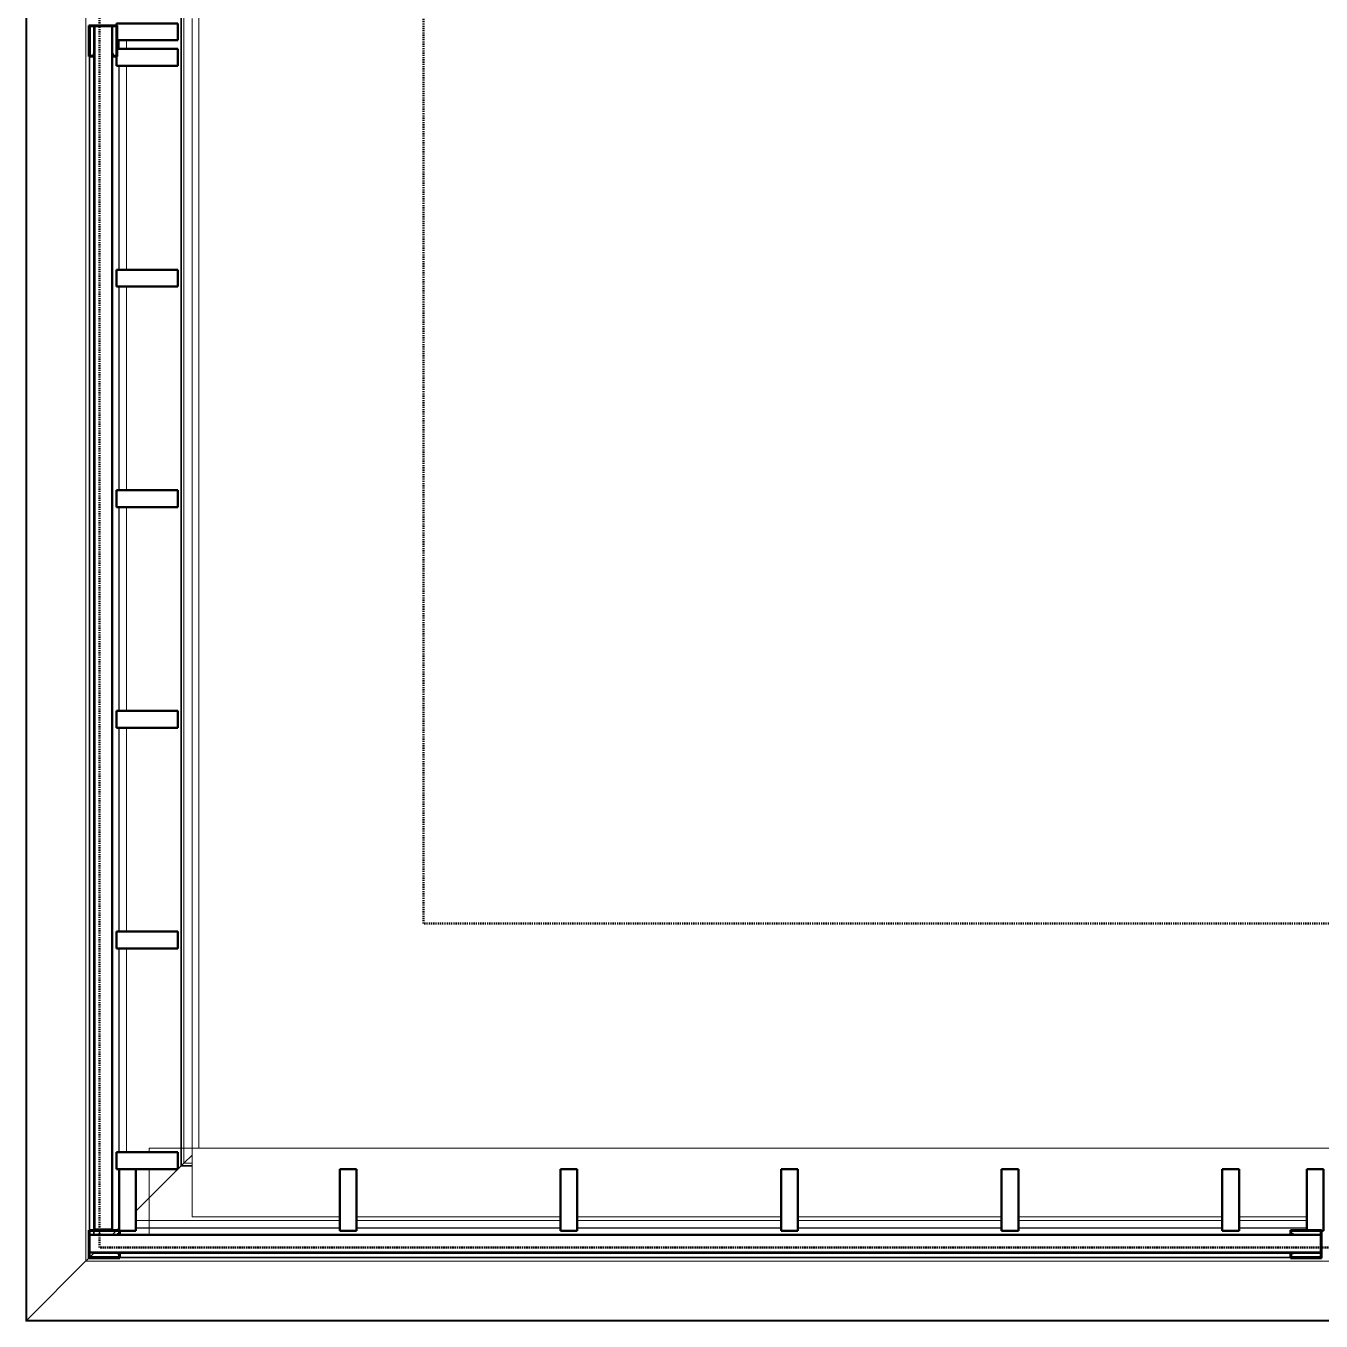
# Model space of a CAD drawing. Header units: inches. Extents: x -4218 to -1830, y 9767 to 12426.
# Drawn here: x -3867.3 to -3751.7, y 9973.6 to 10089.2 of the extents above; entities that cross this region are included whole.
import ezdxf

# ---------------------------------------------------------------- set-up
doc = ezdxf.new("R2010")
doc.units = ezdxf.units.IN
doc.header["$MEASUREMENT"] = 0
doc.linetypes.add('Dash 1_16_', pattern=[0.125, 0.0625, -0.0625])
for name, color, linetype, lineweight in [('A-GLAZ-CWMG', 51, 'Continuous', 9), ('A-GLAZ-CWMG-1', 51, 'Continuous', 50), ('A-WALL-7', 113, 'Continuous', 9), ('A-WALL-8', 113, 'Continuous', 50), ('C-PROP-LINE-1', 91, 'Dash 1_16_', 50)]:
    doc.layers.add(name, color=color, linetype=linetype, lineweight=lineweight)

# ---------------------------------------------------------------- blocks, each defined once
blk = doc.blocks.new('Basic Wall _ EXT - FIBER CEMENT - LARGE - ___-2162461-BACKGROUND - RCP - 3RD FLOOR')
at = {"layer": 'A-WALL-7'}
for p, q in [((-3861.93, 9978.98), (-3861.93, 11995.77)), ((-3861.59, 10089.14), (-3861.59, 10086.51)), ((-3859, 10087.89), (-3859, 10087.11)), ((-3859, 10087.89), (-3859, 10087.11)), ((-3858.97, 10087.11), (-3858.97, 10087.89)), ((-3858.97, 10087.89), (-3858.97, 10087.11)), ((-3861.63, 10086.45), (-3861.63, 9981.75)), ((-3861.63, 10086.45), (-3861.63, 9981.75)), ((-3861.62, 10086.45), (-3861.62, 9981.75)), ((-3861.6, 10086.45), (-3861.6, 9981.75)), ((-3861.6, 10086.45), (-3861.6, 9981.75)), ((-3861.59, 10086.45), (-3861.59, 9981.75)), ((-3859, 10085.61), (-3859, 10067.42)), ((-3859, 10085.61), (-3859, 10067.42)), ((-3858.97, 10067.42), (-3858.97, 10085.61)), ((-3858.97, 10085.61), (-3858.97, 10067.42)), ((-3859, 10065.92), (-3859, 10047.74)), ((-3859, 10065.92), (-3859, 10047.74)), ((-3858.97, 10047.74), (-3858.97, 10065.92)), ((-3858.97, 10065.92), (-3858.97, 10047.74)), ((-3859, 10046.24), (-3859, 10028.06)), ((-3859, 10046.24), (-3859, 10028.06)), ((-3858.97, 10028.06), (-3858.97, 10046.24)), ((-3858.97, 10046.24), (-3858.97, 10028.06)), ((-3859, 10026.56), (-3859, 10008.37)), ((-3859, 10026.56), (-3859, 10008.37)), ((-3858.97, 10008.37), (-3858.97, 10026.56)), ((-3858.97, 10026.56), (-3858.97, 10008.37)), ((-3859, 10006.87), (-3859, 9988.69)), ((-3859, 10006.87), (-3859, 9988.69)), ((-3858.97, 9988.69), (-3858.97, 10006.87)), ((-3858.97, 10006.87), (-3858.97, 9988.69)), ((-3859, 9987.19), (-3859, 9981.91)), ((-3859, 9987.19), (-3859, 9981.91)), ((-3858.97, 9987.19), (-3858.97, 9981.94)), ((-3861.59, 9981.69), (-3861.59, 9981.33)), ((-3859.59, 9981.33), (-3859.22, 9981.7)), ((-3859.34, 9981.57), (-3859.59, 9981.33)), ((-3859.22, 9981.7), (-3859.34, 9981.57)), ((-3859.16, 9981.75), (-3858.97, 9981.94)), ((-3859, 9981.91), (-3859.16, 9981.75)), ((-3861.16, 9979.75), (-3861.59, 9979.32)), ((-3861.59, 9979.32), (-3861.16, 9979.75)), ((-3861.59, 9979.75), (-3861.59, 9979.32)), ((-3861.9, 9979.01), (-3861.88, 9979.04)), ((-3861.9, 9979.01), (-3861.9, 9979.01)), ((-3861.86, 9979.06), (-3861.88, 9979.03)), ((-3861.66, 9979.25), (-3861.74, 9979.17)), ((-3861.74, 9979.17), (-3861.66, 9979.25)), ((-3861.66, 9979.25), (-3861.74, 9979.17)), ((-3861.74, 9979.17), (-3861.66, 9979.25))]:
    blk.add_line(p, q, dxfattribs=at)
at = {"layer": 'A-WALL-7', "flags": 128}
for points in [[(-3861.93, 9978.98), (-3861.93, 9978.98), (-3861.93, 9978.99), (-3861.92, 9979), (-3861.9, 9979.01)], [(-3861.91, 9979), (-3861.92, 9978.99), (-3861.93, 9978.98), (-3861.93, 9978.98)], [(-3861.9, 9979.01), (-3861.9, 9979.02), (-3861.89, 9979.03)], [(-3861.88, 9979.03), (-3861.89, 9979.02), (-3861.9, 9979.02), (-3861.9, 9979.01), (-3861.9, 9979.01)], [(-3861.88, 9979.04), (-3861.86, 9979.06), (-3861.83, 9979.08), (-3861.81, 9979.11), (-3861.78, 9979.13), (-3861.76, 9979.15), (-3861.74, 9979.17)], [(-3861.77, 9979.15), (-3861.78, 9979.13), (-3861.79, 9979.12), (-3861.81, 9979.1), (-3861.83, 9979.09), (-3861.84, 9979.07), (-3861.86, 9979.06)]]:
    blk.add_lwpolyline(points, dxfattribs=at)
blk = doc.blocks.new('Basic Wall _ EXT - FIBER CEMENT - SMALL - ___-2145935-BACKGROUND - RCP - 3RD FLOOR')
at = {"layer": 'A-WALL-7'}
for p, q in [((-3867.29, 10132.69), (-3867.29, 9973.63)), ((-3867.29, 10132.69), (-3867.29, 9973.63)), ((-3867.21, 9973.7), (-3867.21, 10132.69)), ((-3867.21, 10132.69), (-3867.21, 9973.7)), ((-3853.48, 10127.79), (-3853.48, 9989.06)), ((-3853.48, 10127.79), (-3853.48, 9989.06)), ((-3853.4, 10127.79), (-3853.4, 9989.06)), ((-3853.4, 10127.79), (-3853.4, 9989.06)), ((-3853.2, 9989.06), (-3853.2, 10127.79)), ((-3853.2, 10127.79), (-3853.2, 9989.06)), ((-3861.25, 10089.14), (-3861.25, 10086.51)), ((-3861.19, 10089.14), (-3861.19, 10086.7)), ((-3858.3, 10087.89), (-3858.3, 10087.11)), ((-3858.3, 10087.89), (-3858.3, 10087.11)), ((-3861.25, 10086.45), (-3861.25, 9981.75)), ((-3861.19, 10086.46), (-3861.19, 9981.75)), ((-3858.3, 10085.61), (-3858.3, 10067.42)), ((-3858.3, 10085.61), (-3858.3, 10067.42)), ((-3858.3, 10065.92), (-3858.3, 10047.74)), ((-3858.3, 10065.92), (-3858.3, 10047.74)), ((-3858.3, 10046.24), (-3858.3, 10028.06)), ((-3858.3, 10046.24), (-3858.3, 10028.06)), ((-3858.3, 10026.56), (-3858.3, 10008.37)), ((-3858.3, 10026.56), (-3858.3, 10008.37)), ((-3858.3, 10006.87), (-3858.3, 9988.69)), ((-3858.3, 10006.87), (-3858.3, 9988.69)), ((-3853.48, 9989.06), (-3853.48, 9987.44)), ((-3853.48, 9989.06), (-3853.48, 9987.44)), ((-3853.4, 9989.06), (-3853.4, 9987.51)), ((-3853.4, 9989.06), (-3853.4, 9987.51)), ((-3853.2, 9987.72), (-3853.2, 9989.06)), ((-3853.2, 9989.06), (-3853.2, 9987.72)), ((-3852.47, 9988.44), (-3853.2, 9987.72)), ((-3853.2, 9987.72), (-3852.47, 9988.44)), ((-3853.2, 9987.72), (-3852.47, 9988.44)), ((-3852.47, 9988.44), (-3853.2, 9987.72)), ((-3853.48, 9987.44), (-3856.29, 9984.63)), ((-3856.29, 9984.63), (-3853.48, 9987.44)), ((-3853.4, 9987.51), (-3853.48, 9987.44)), ((-3853.48, 9987.44), (-3853.4, 9987.51)), ((-3853.4, 9987.51), (-3853.48, 9987.44)), ((-3853.2, 9987.72), (-3853.4, 9987.51)), ((-3853.4, 9987.51), (-3853.2, 9987.72)), ((-3853.4, 9987.51), (-3853.2, 9987.72)), ((-3853.2, 9987.72), (-3853.4, 9987.51)), ((-3856.29, 9984.63), (-3857.47, 9983.44)), ((-3857.47, 9983.44), (-3856.29, 9984.63)), ((-3861.25, 9981.69), (-3861.25, 9981.33)), ((-3861.19, 9981.69), (-3861.19, 9981.33)), ((-3860.73, 9981.81), (-3860.73, 9981.75)), ((-3860.73, 9981.81), (-3860.73, 9981.75)), ((-3860.73, 9981.81), (-3860.73, 9981.75)), ((-3860.73, 9981.69), (-3860.73, 9981.33)), ((-3860.73, 9981.69), (-3860.73, 9981.33)), ((-3860.73, 9981.69), (-3860.73, 9981.33)), ((-3859.22, 9981.7), (-3859.59, 9981.33)), ((-3859.59, 9981.33), (-3859.22, 9981.7)), ((-3859.29, 9981.62), (-3859.59, 9981.33)), ((-3859.59, 9981.33), (-3859.34, 9981.57)), ((-3859.34, 9981.57), (-3859.28, 9981.64)), ((-3859.28, 9981.64), (-3859.22, 9981.69)), ((-3858.97, 9981.94), (-3859.13, 9981.79)), ((-3859.13, 9981.79), (-3858.97, 9981.94)), ((-3861.25, 9979.66), (-3861.59, 9979.32)), ((-3861.59, 9979.32), (-3861.25, 9979.66)), ((-3861.25, 9979.75), (-3861.25, 9979.66)), ((-3861.19, 9979.73), (-3861.25, 9979.66)), ((-3861.25, 9979.66), (-3861.19, 9979.73)), ((-3861.19, 9979.73), (-3861.25, 9979.66)), ((-3861.25, 9979.66), (-3861.19, 9979.73)), ((-3861.93, 9978.99), (-3867.21, 9973.7)), ((-3867.21, 9973.7), (-3861.93, 9978.99)), ((-3861.66, 9979.25), (-3861.74, 9979.17)), ((-3861.74, 9979.17), (-3861.66, 9979.25)), ((-3867.21, 9973.7), (-3867.29, 9973.63))]:
    blk.add_line(p, q, dxfattribs=at)
blk = doc.blocks.new('Basic Wall _ EXT - FIBER CEMENT - LARGE - ___-2162463-BACKGROUND - RCP - 3RD FLOOR')
at = {"layer": 'A-WALL-7'}
for p, q in [((-3859.22, 9981.7), (-3859.59, 9981.33)), ((-3859.59, 9981.33), (-3859.34, 9981.57)), ((-3859.34, 9981.57), (-3859.22, 9981.7)), ((-3858.97, 9981.94), (-3859.16, 9981.75)), ((-3859.16, 9981.75), (-3859, 9981.91)), ((-3857.47, 9981.94), (-3856.29, 9981.94)), ((-3856.29, 9981.94), (-3857.47, 9981.94)), ((-3856.29, 9981.91), (-3857.47, 9981.91)), ((-3856.29, 9981.91), (-3857.47, 9981.91)), ((-3856.29, 9981.94), (-3851.85, 9981.94)), ((-3851.85, 9981.94), (-3856.29, 9981.94)), ((-3851.85, 9981.91), (-3856.29, 9981.91)), ((-3851.85, 9981.91), (-3856.29, 9981.91)), ((-3851.85, 9981.94), (-3839.29, 9981.94)), ((-3839.29, 9981.94), (-3851.85, 9981.94)), ((-3839.29, 9981.91), (-3851.85, 9981.91)), ((-3839.29, 9981.91), (-3851.85, 9981.91)), ((-3837.79, 9981.94), (-3819.61, 9981.94)), ((-3819.61, 9981.94), (-3837.79, 9981.94)), ((-3819.61, 9981.91), (-3837.79, 9981.91)), ((-3819.61, 9981.91), (-3837.79, 9981.91)), ((-3818.11, 9981.94), (-3799.92, 9981.94)), ((-3799.92, 9981.94), (-3818.11, 9981.94)), ((-3799.92, 9981.91), (-3818.11, 9981.91)), ((-3799.92, 9981.91), (-3818.11, 9981.91)), ((-3798.42, 9981.94), (-3780.24, 9981.94)), ((-3780.24, 9981.94), (-3798.42, 9981.94)), ((-3780.24, 9981.91), (-3798.42, 9981.91)), ((-3780.24, 9981.91), (-3798.42, 9981.91)), ((-3778.71, 9981.94), (-3760.56, 9981.94)), ((-3760.56, 9981.94), (-3778.71, 9981.94)), ((-3760.56, 9981.91), (-3778.71, 9981.91)), ((-3760.56, 9981.91), (-3778.71, 9981.91)), ((-3759.06, 9981.94), (-3753.02, 9981.94)), ((-3753.02, 9981.94), (-3759.06, 9981.94)), ((-3753.02, 9981.91), (-3759.06, 9981.91)), ((-3753.02, 9981.91), (-3759.06, 9981.91)), ((-3861.16, 9979.75), (-3861.59, 9979.32)), ((-3861.59, 9979.32), (-3861.16, 9979.75)), ((-2067.55, 9978.98), (-3861.93, 9978.98)), ((-3861.88, 9979.04), (-3861.9, 9979.01)), ((-3861.89, 9979.03), (-3861.9, 9979.02)), ((-3861.9, 9979.02), (-3861.9, 9979.01)), ((-3861.9, 9979.01), (-3861.9, 9979.01)), ((-3861.88, 9979.03), (-3861.86, 9979.06)), ((-3861.78, 9979.13), (-3861.77, 9979.15)), ((-3861.66, 9979.25), (-3861.74, 9979.17)), ((-3861.74, 9979.17), (-3861.66, 9979.25)), ((-3861.66, 9979.25), (-3861.74, 9979.17)), ((-3861.74, 9979.17), (-3861.66, 9979.25)), ((-3858.97, 9979.32), (-3861.59, 9979.32)), ((-3754.46, 9979.32), (-3858.91, 9979.32)), ((-3754.46, 9979.31), (-3858.91, 9979.31)), ((-3754.46, 9979.31), (-3858.91, 9979.31)), ((-3754.46, 9979.3), (-3858.91, 9979.3)), ((-3754.46, 9979.28), (-3858.91, 9979.28)), ((-3754.46, 9979.28), (-3858.91, 9979.28)), ((-3751.77, 9979.32), (-3754.4, 9979.32))]:
    blk.add_line(p, q, dxfattribs=at)
at = {"layer": 'A-WALL-7', "flags": 128}
for points in [[(-3861.9, 9979.01), (-3861.92, 9979), (-3861.93, 9978.99), (-3861.93, 9978.98), (-3861.93, 9978.98)], [(-3861.93, 9978.98), (-3861.93, 9978.98), (-3861.92, 9978.99), (-3861.91, 9979)], [(-3861.9, 9979.01), (-3861.9, 9979.01), (-3861.9, 9979.02), (-3861.89, 9979.02), (-3861.88, 9979.03)], [(-3861.74, 9979.17), (-3861.76, 9979.15), (-3861.78, 9979.13), (-3861.81, 9979.11), (-3861.83, 9979.08), (-3861.86, 9979.06), (-3861.88, 9979.04)], [(-3861.86, 9979.06), (-3861.84, 9979.07), (-3861.83, 9979.09)], [(-3861.83, 9979.09), (-3861.81, 9979.1), (-3861.79, 9979.12), (-3861.78, 9979.13)]]:
    blk.add_lwpolyline(points, dxfattribs=at)
blk = doc.blocks.new('Basic Wall _ EXT - FIBER CEMENT - SMALL - ___-2145937-BACKGROUND - RCP - 3RD FLOOR')
at = {"layer": 'A-WALL-7'}
for p, q in [((-3852.47, 9988.44), (-3853.2, 9987.72)), ((-3853.2, 9987.72), (-3852.47, 9988.44)), ((-3853.2, 9987.72), (-3852.47, 9988.44)), ((-3852.47, 9988.44), (-3853.2, 9987.72)), ((-3853.48, 9987.44), (-3856.29, 9984.63)), ((-3856.29, 9984.63), (-3853.48, 9987.44)), ((-3853.4, 9987.51), (-3853.48, 9987.44)), ((-3853.48, 9987.44), (-3853.4, 9987.51)), ((-3853.48, 9987.44), (-3853.4, 9987.51)), ((-3852.47, 9987.44), (-3853.48, 9987.44)), ((-3852.47, 9987.44), (-3853.48, 9987.44)), ((-3853.2, 9987.72), (-3853.4, 9987.51)), ((-3853.4, 9987.51), (-3853.2, 9987.72)), ((-3853.4, 9987.51), (-3853.2, 9987.72)), ((-3853.2, 9987.72), (-3853.4, 9987.51)), ((-3852.47, 9987.51), (-3853.4, 9987.51)), ((-3852.47, 9987.51), (-3853.4, 9987.51)), ((-3853.2, 9987.72), (-3852.47, 9987.72)), ((-3852.47, 9987.72), (-3853.2, 9987.72)), ((-3856.29, 9984.63), (-3857.47, 9983.44)), ((-3857.47, 9983.44), (-3856.29, 9984.63)), ((-3856.29, 9982.61), (-3857.47, 9982.61)), ((-3856.29, 9982.61), (-3857.47, 9982.61)), ((-3851.85, 9982.61), (-3856.29, 9982.61)), ((-3851.85, 9982.61), (-3856.29, 9982.61)), ((-3839.29, 9982.61), (-3851.85, 9982.61)), ((-3839.29, 9982.61), (-3851.85, 9982.61)), ((-3819.61, 9982.61), (-3837.79, 9982.61)), ((-3819.61, 9982.61), (-3837.79, 9982.61)), ((-3799.92, 9982.61), (-3818.11, 9982.61)), ((-3799.92, 9982.61), (-3818.11, 9982.61)), ((-3780.24, 9982.61), (-3798.42, 9982.61)), ((-3780.24, 9982.61), (-3798.42, 9982.61)), ((-3760.56, 9982.61), (-3778.71, 9982.61)), ((-3760.56, 9982.61), (-3778.71, 9982.61)), ((-3753.02, 9982.61), (-3759.06, 9982.61)), ((-3753.02, 9982.61), (-3759.06, 9982.61)), ((-3859.22, 9981.7), (-3859.59, 9981.33)), ((-3859.59, 9981.33), (-3859.22, 9981.7)), ((-3859.59, 9981.33), (-3859.29, 9981.62)), ((-3859.34, 9981.57), (-3859.59, 9981.33)), ((-3858.97, 9981.94), (-3859.13, 9981.79)), ((-3859.13, 9981.79), (-3858.97, 9981.94)), ((-3861.25, 9979.66), (-3861.59, 9979.32)), ((-3861.59, 9979.32), (-3861.25, 9979.66)), ((-3861.19, 9979.73), (-3861.25, 9979.66)), ((-3861.25, 9979.66), (-3861.19, 9979.73)), ((-3861.19, 9979.73), (-3861.25, 9979.66)), ((-3861.25, 9979.66), (-3861.19, 9979.73)), ((-3858.97, 9979.66), (-3861.25, 9979.66)), ((-3859.16, 9979.73), (-3861.19, 9979.73)), ((-3754.46, 9979.73), (-3858.91, 9979.73)), ((-3754.46, 9979.66), (-3858.91, 9979.66)), ((-3751.77, 9979.66), (-3754.4, 9979.66)), ((-3751.77, 9979.73), (-3754.21, 9979.73)), ((-3861.93, 9978.99), (-3867.21, 9973.7)), ((-3867.21, 9973.7), (-3861.93, 9978.99)), ((-3861.66, 9979.25), (-3861.74, 9979.17)), ((-3861.74, 9979.17), (-3861.66, 9979.25)), ((-3867.29, 9973.63), (-3867.21, 9973.7)), ((-3867.29, 9973.63), (-3707.06, 9973.63)), ((-3707.06, 9973.63), (-3867.29, 9973.63)), ((-3707.06, 9973.7), (-3867.21, 9973.7)), ((-3707.06, 9973.7), (-3867.21, 9973.7))]:
    blk.add_line(p, q, dxfattribs=at)
at = {"layer": 'A-WALL-7', "flags": 128}
blk.add_lwpolyline([(-3859.22, 9981.69), (-3859.28, 9981.64), (-3859.34, 9981.57)], dxfattribs=at)
blk = doc.blocks.new('Rectangular Mullion - Profile_Polycarbonate_Upper and left-2704980-BACKGROUND - RCP - 3RD FLOOR')
at = {"layer": 'A-GLAZ-CWMG-1'}
for p, q in [((0, 1.29), (-2.75, 1.29)), ((-2.75, 1.29), (-2.75, 0.79)), ((-2.69, 0.85), (-2.69, 1.22)), ((-2.69, 1.22), (-0.06, 1.22)), ((-0.06, 1.22), (-0.06, -1.15)), ((0, -1.21), (0, 1.29)), ((-2.75, 0.79), (-2.5, 0.79)), ((-2.5, 0.85), (-2.69, 0.85)), ((-2.5, 0.79), (-2.5, 0.85)), ((-2.5, -0.79), (-2.75, -0.79)), ((-2.75, -0.79), (-2.75, -1.21)), ((-2.69, -1.15), (-2.69, -0.85)), ((-2.69, -0.85), (-2.5, -0.85)), ((-0.06, -1.15), (-2.69, -1.15)), ((-2.5, -0.85), (-2.5, -0.79)), ((-2.75, -1.21), (0, -1.21))]:
    blk.add_line(p, q, dxfattribs=at)
blk = doc.blocks.new('Rectangular Mullion - Profile_Polycarbonate_right-2704981-BACKGROUND - RCP - 3RD FLOOR')
at = {"layer": 'A-GLAZ-CWMG-1'}
for p, q in [((-2.75, 1.29), (0, 1.29)), ((-2.75, 0.79), (-2.75, 1.29)), ((-0.06, 1.22), (-2.69, 1.22)), ((-2.69, 1.22), (-2.69, 0.85)), ((-0.06, -1.15), (-0.06, 1.22)), ((0, 1.29), (0, -1.21)), ((-2.5, 0.79), (-2.75, 0.79)), ((-2.69, 0.85), (-2.5, 0.85)), ((-2.5, 0.85), (-2.5, 0.79)), ((-2.75, -1.21), (-2.75, -0.79)), ((-2.75, -0.79), (-2.5, -0.79)), ((-2.5, -0.85), (-2.69, -0.85)), ((-2.69, -0.85), (-2.69, -1.15)), ((-2.69, -1.15), (-0.06, -1.15)), ((-2.5, -0.79), (-2.5, -0.85)), ((0, -1.21), (-2.75, -1.21))]:
    blk.add_line(p, q, dxfattribs=at)
blk = doc.blocks.new('Rectangular Mullion - Stud - Vertical-2193585-BACKGROUND - RCP - 3RD FLOOR')
at = {"layer": 'A-GLAZ-CWMG-1'}
for p, q in [((0, 2.75), (-1.5, 2.75)), ((-1.5, 2.75), (-1.5, -2.75)), ((0, -2.75), (0, 2.75)), ((-1.5, -2.75), (0, -2.75))]:
    blk.add_line(p, q, dxfattribs=at)
blk = doc.blocks.new('Rectangular Mullion - Stud - Vertical-2193592-BACKGROUND - RCP - 3RD FLOOR')
at = {"layer": 'A-GLAZ-CWMG-1'}
for p, q in [((-1.5, -2.75), (-1.5, 2.75)), ((-1.5, 2.75), (0, 2.75)), ((0, 2.75), (0, -2.75)), ((0, -2.75), (-1.5, -2.75))]:
    blk.add_line(p, q, dxfattribs=at)
blk = doc.blocks.new('Rectangular Mullion - Stud - Vertical-2193584-BACKGROUND - RCP - 3RD FLOOR')
at = {"layer": 'A-GLAZ-CWMG-1'}
for p, q in [((1.5, 2.75), (0, 2.75)), ((0, 2.75), (0, -2.75)), ((1.5, -2.75), (1.5, 2.75)), ((0, -2.75), (1.5, -2.75))]:
    blk.add_line(p, q, dxfattribs=at)
blk = doc.blocks.new('Rectangular Mullion - Stud - Vertical-2193583-BACKGROUND - RCP - 3RD FLOOR')
at = {"layer": 'A-GLAZ-CWMG-1'}
for p, q in [((1.5, 2.75), (0, 2.75)), ((0, 2.75), (0, -2.75)), ((1.5, -2.75), (1.5, 2.75)), ((0, -2.75), (1.5, -2.75))]:
    blk.add_line(p, q, dxfattribs=at)
blk = doc.blocks.new('Rectangular Mullion - Stud - Vertical-1991714-BACKGROUND - RCP - 3RD FLOOR')
at = {"layer": 'A-GLAZ-CWMG-1'}
for p, q in [((0, 2.75), (-1.5, 2.75)), ((-1.5, 2.75), (-1.5, -2.75)), ((0, -2.75), (0, 2.75)), ((-1.5, -2.75), (0, -2.75))]:
    blk.add_line(p, q, dxfattribs=at)
blk = doc.blocks.new('Rectangular Mullion - Stud - Vertical-2193579-BACKGROUND - RCP - 3RD FLOOR')
at = {"layer": 'A-GLAZ-CWMG-1'}
for p, q in [((-1.5, -2.75), (-1.5, 2.75)), ((-1.5, 2.75), (0, 2.75)), ((0, 2.75), (0, -2.75)), ((0, -2.75), (-1.5, -2.75))]:
    blk.add_line(p, q, dxfattribs=at)
blk = doc.blocks.new('Rectangular Mullion - Stud - Vertical-2193575-BACKGROUND - RCP - 3RD FLOOR')
at = {"layer": 'A-GLAZ-CWMG-1'}
for p, q in [((1.5, 2.75), (0, 2.75)), ((0, 2.75), (0, -2.75)), ((1.5, -2.75), (1.5, 2.75)), ((0, -2.75), (1.5, -2.75))]:
    blk.add_line(p, q, dxfattribs=at)
blk = doc.blocks.new('Rectangular Mullion - Stud - Vertical-2193576-BACKGROUND - RCP - 3RD FLOOR')
at = {"layer": 'A-GLAZ-CWMG-1'}
for p, q in [((1.5, 2.75), (0, 2.75)), ((0, 2.75), (0, -2.75)), ((1.5, -2.75), (1.5, 2.75)), ((0, -2.75), (1.5, -2.75))]:
    blk.add_line(p, q, dxfattribs=at)
blk = doc.blocks.new('Rectangular Mullion - Profile_Polycarbonate_Upper and left-2704914-BACKGROUND - RCP - 3RD FLOOR')
at = {"layer": 'A-GLAZ-CWMG-1'}
for p, q in [((0, 1.21), (-2.75, 1.21)), ((-2.75, 1.21), (-2.75, 0.79)), ((0, -1.29), (0, 1.21)), ((-2.75, 0.79), (-2.5, 0.79)), ((-2.69, 0.85), (-2.69, 1.15)), ((-2.69, 1.15), (-0.06, 1.15)), ((-2.5, 0.85), (-2.69, 0.85)), ((-2.5, 0.79), (-2.5, 0.85)), ((-0.06, 1.15), (-0.06, -1.22)), ((-2.5, -0.79), (-2.75, -0.79)), ((-2.75, -0.79), (-2.75, -1.29)), ((-2.69, -1.22), (-2.69, -0.85)), ((-2.69, -0.85), (-2.5, -0.85)), ((-2.5, -0.85), (-2.5, -0.79)), ((-2.75, -1.29), (0, -1.29)), ((-0.06, -1.22), (-2.69, -1.22))]:
    blk.add_line(p, q, dxfattribs=at)
blk = doc.blocks.new('Family - ___-2835860-BACKGROUND - RCP - 3RD FLOOR')
at = {"layer": 'C-PROP-LINE-1'}
for p, q in [((-3860.72, 9980.19), (-3860.72, 11434.39)), ((-2636.92, 9980.19), (-3860.72, 9980.19))]:
    blk.add_line(p, q, dxfattribs=at)
blk = doc.blocks.new('Family - ___-2835903-BACKGROUND - RCP - 3RD FLOOR')
at = {"layer": 'C-PROP-LINE-1'}
for p, q in [((-3831.82, 10009.09), (-3831.82, 12089.69)), ((-2096.45, 10009.09), (-3831.82, 10009.09))]:
    blk.add_line(p, q, dxfattribs=at)
blk = doc.blocks.new('Family - ___-2835932-BACKGROUND - RCP - 3RD FLOOR')
at = {"layer": 'C-PROP-LINE-1'}
for p, q in [((-3860.72, 9980.19), (-3860.72, 12118.59)), ((-2067.55, 9980.19), (-3860.72, 9980.19))]:
    blk.add_line(p, q, dxfattribs=at)

msp = doc.modelspace()

# ---------------------------------------------------------------- linework, layer by layer
at = {"layer": 'A-WALL-7'}
for p, q in [((-3851.85, 10127.85), (-3851.85, 9989.06)), ((-3852.47, 10089.83), (-3852.47, 9982.94)), ((-3856.29, 9988.69), (-3856.29, 9989.06)), ((-3856.29, 9989.06), (-3712.69, 9989.06)), ((-3856.29, 9981.33), (-3856.29, 9987.19)), ((-3852.47, 9982.94), (-3839.29, 9982.94)), ((-3837.79, 9982.94), (-3819.61, 9982.94)), ((-3818.11, 9982.94), (-3799.92, 9982.94)), ((-3798.42, 9982.94), (-3780.24, 9982.94)), ((-3778.71, 9982.94), (-3760.56, 9982.94)), ((-3759.06, 9982.94), (-3753.02, 9982.94)), ((-3860.72, 9981.75), (-3860.72, 9981.81)), ((-3860.72, 9981.33), (-3860.72, 9981.69))]:
    msp.add_line(p, q, dxfattribs=at)
at = {"layer": 'A-WALL-8'}
for p, q in [((-3861.16, 9981.81), (-3861.16, 10089.14)), ((-3861.16, 10089.14), (-3859.59, 10089.14)), ((-3859.59, 10089.14), (-3859.59, 9981.81)), ((-3861.6, 9979.75), (-3861.6, 9981.33)), ((-3861.6, 9981.33), (-3751.77, 9981.33)), ((-3859.59, 9981.81), (-3861.16, 9981.81)), ((-3751.77, 9981.33), (-3751.77, 9979.75)), ((-3751.77, 9979.75), (-3861.6, 9979.75))]:
    msp.add_line(p, q, dxfattribs=at)

# ---------------------------------------------------------------- block references
at = {"layer": 'A-GLAZ-CWMG', "extrusion": (0, 0, -1)}
for name, p, rotation in [('Rectangular Mullion - Profile_Polycarbonate_Upper and left-2704914-BACKGROUND - RCP - 3RD FLOOR', (3860.37, 10089.2), 90.00000000000841), ('Rectangular Mullion - Stud - Vertical-1991714-BACKGROUND - RCP - 3RD FLOOR', (3856.47, 10089.39), 89.99999999999925), ('Rectangular Mullion - Stud - Vertical-2193576-BACKGROUND - RCP - 3RD FLOOR', (3856.47, 10085.61), 89.99999999999925), ('Rectangular Mullion - Stud - Vertical-2193576-BACKGROUND - RCP - 3RD FLOOR', (3856.47, 10065.92), 89.99999999999925), ('Rectangular Mullion - Stud - Vertical-2193575-BACKGROUND - RCP - 3RD FLOOR', (3856.47, 10046.24), 89.99999999999925), ('Rectangular Mullion - Stud - Vertical-2193575-BACKGROUND - RCP - 3RD FLOOR', (3856.47, 10026.56), 89.99999999999925), ('Rectangular Mullion - Stud - Vertical-2193575-BACKGROUND - RCP - 3RD FLOOR', (3856.47, 10006.87), 89.99999999999925), ('Rectangular Mullion - Stud - Vertical-2193584-BACKGROUND - RCP - 3RD FLOOR', (3839.29, 9984.44), 180), ('Rectangular Mullion - Stud - Vertical-2193584-BACKGROUND - RCP - 3RD FLOOR', (3819.61, 9984.44), 180), ('Rectangular Mullion - Stud - Vertical-2193584-BACKGROUND - RCP - 3RD FLOOR', (3799.92, 9984.44), 180), ('Rectangular Mullion - Stud - Vertical-2193583-BACKGROUND - RCP - 3RD FLOOR', (3780.24, 9984.44), 180), ('Rectangular Mullion - Stud - Vertical-2193583-BACKGROUND - RCP - 3RD FLOOR', (3760.56, 9984.44), 180), ('Rectangular Mullion - Stud - Vertical-2193585-BACKGROUND - RCP - 3RD FLOOR', (3751.52, 9984.44), 180), ('Rectangular Mullion - Profile_Polycarbonate_Upper and left-2704980-BACKGROUND - RCP - 3RD FLOOR', (3751.71, 9980.54), 180)]:
    msp.add_blockref(name, p, dxfattribs=dict(at, rotation=rotation))
at = {"layer": 'A-GLAZ-CWMG'}
for name, p, rotation in [('Rectangular Mullion - Stud - Vertical-2193579-BACKGROUND - RCP - 3RD FLOOR', (-3856.47, 9987.19), 270.0000000000007), ('Rectangular Mullion - Stud - Vertical-2193592-BACKGROUND - RCP - 3RD FLOOR', (-3858.97, 9984.44), 180), ('Rectangular Mullion - Profile_Polycarbonate_right-2704981-BACKGROUND - RCP - 3RD FLOOR', (-3861.66, 9980.54), 180)]:
    msp.add_blockref(name, p, dxfattribs=dict(at, rotation=rotation))
at = {"layer": 'A-WALL-7'}
for name in ['Basic Wall _ EXT - FIBER CEMENT - SMALL - ___-2145935-BACKGROUND - RCP - 3RD FLOOR', 'Basic Wall _ EXT - FIBER CEMENT - LARGE - ___-2162461-BACKGROUND - RCP - 3RD FLOOR', 'Basic Wall _ EXT - FIBER CEMENT - SMALL - ___-2145937-BACKGROUND - RCP - 3RD FLOOR', 'Basic Wall _ EXT - FIBER CEMENT - LARGE - ___-2162463-BACKGROUND - RCP - 3RD FLOOR']:
    msp.add_blockref(name, (0, 0), dxfattribs=at)
at = {"layer": 'C-PROP-LINE-1'}
for name in ['Family - ___-2835860-BACKGROUND - RCP - 3RD FLOOR', 'Family - ___-2835932-BACKGROUND - RCP - 3RD FLOOR', 'Family - ___-2835903-BACKGROUND - RCP - 3RD FLOOR']:
    msp.add_blockref(name, (0, 0), dxfattribs=at)

doc.saveas('drawing.dxf')
